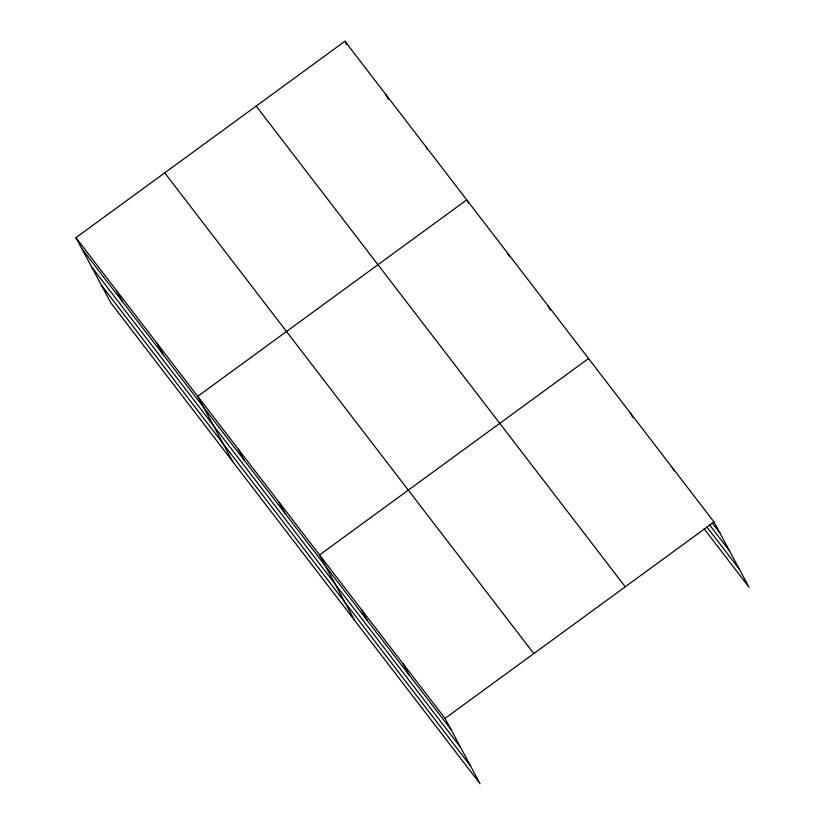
<?xml version="1.0" encoding="UTF-8"?>
<svg xmlns="http://www.w3.org/2000/svg" width="825" height="825" viewBox="0 0 825 825"><rect width="100%" height="100%" fill="white"/><g stroke="black" fill="none" stroke-linecap="round" stroke-linejoin="round"><path stroke-width="1.24" d="M75.931 237.682L445.026 718.4L480.057 783.75L110.973 303.033L75.931 237.682L344.943 41.25L714.027 521.967L749.069 587.317L704.137 528.804M588.545 358.524L319.533 554.957L354.564 620.307M445.026 718.4L714.027 521.967M712.212 522.937L719.957 533.022M709.428 524.71L729.568 550.945M706.932 527.031L739.468 569.405M256.163 106.074L625.257 586.792M164.701 172.858L533.796 653.575M81.861 248.737L450.945 729.455M91.462 266.65L460.556 747.378M101.362 285.11L470.456 765.837M672.2 467.486L673.984 470.807M630.372 413.005L632.744 417.429M547.944 305.642L550.306 310.066M507.344 252.77L509.118 256.08M468.517 203.208L466.744 199.887L197.732 396.32L232.774 461.67M426.143 147.005L427.329 149.222M385.543 94.133L388.503 99.66M344.943 41.25L346.717 44.571M403.188 663.919L409.118 674.974M361.36 609.438L367.29 620.493M278.933 502.074L284.852 513.129M238.332 449.202L244.262 460.257M157.132 343.437L163.061 354.492M116.531 290.565L122.461 301.62"/></g></svg>
